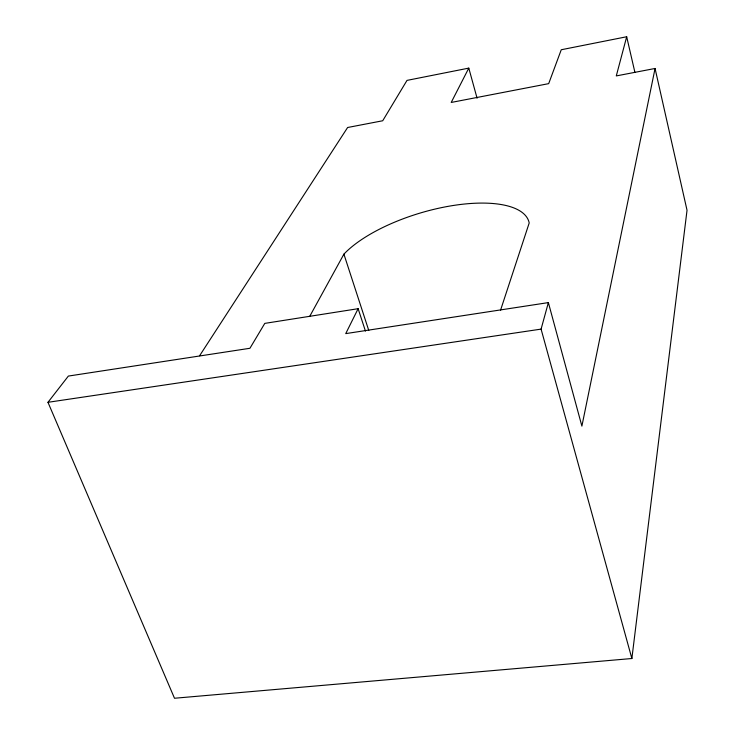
<?xml version="1.0" encoding="UTF-8"?>
<svg xmlns="http://www.w3.org/2000/svg" width="735" height="735" viewBox="0 0 735 735"><rect width="100%" height="100%" fill="white"/><g stroke="black" fill="none" stroke-linecap="round" stroke-linejoin="round"><path stroke-width="1.1" d="M365.451 331.09L358.129 308.691L264.793 323.382L249.928 348.28L68.364 376.072L47.968 402.311L174.498 698.25L631.87 658.514L687.032 210.265L655.06 68.474L616.288 75.916L626.679 36.75L561.255 49.75L548.687 83.643L451.207 102.45L468.792 68.116L407.006 80.391L382.714 120.76L347.618 127.504L199.598 355.758M655.06 68.474L581.89 426.116L548.374 302.599L345.735 333.616L358.129 308.691M631.87 658.514L541.089 329.115L548.374 302.599M500.581 310.115L529.2 222.981A101.917 39.378 -16.7 0 0 450.711 205.901A101.917 39.378 -16.7 0 0 343.906 254.145L309.848 316.133M47.968 402.311L541.089 329.115M343.906 254.145L368.777 330.493M468.792 68.116L477.079 98.187M626.679 36.75L634.875 72.223"/></g></svg>
